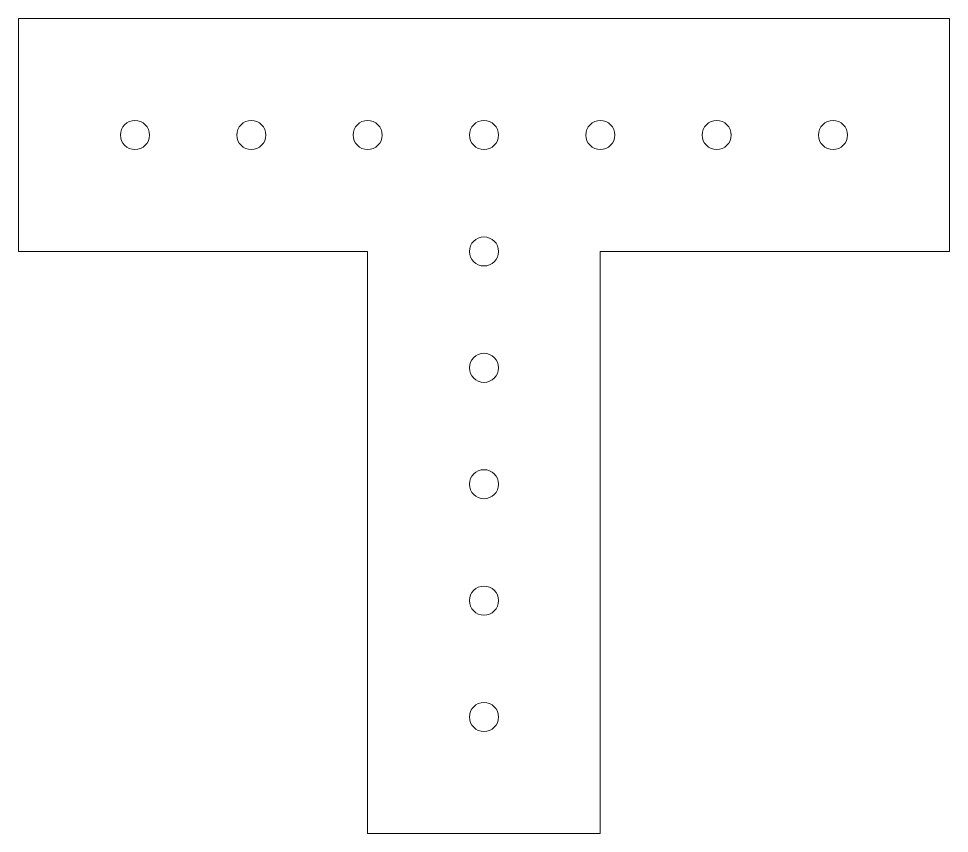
# Model space of a CAD drawing. Header units: inches. Extents: x 41 to 201, y 74 to 214.
import ezdxf

# ---------------------------------------------------------------- set-up
doc = ezdxf.new("R2010")
doc.units = ezdxf.units.IN
doc.header["$MEASUREMENT"] = 0
doc.layers.add('Layer 1', color=7, linetype='Continuous')

# ---------------------------------------------------------------- blocks, each defined once
blk = doc.blocks.new('block 2')
at = {"layer": 'Layer 1', "color": 179, "lineweight": 9, "true_color": 0x1d1d1b}
blk.add_lwpolyline([(100.62, 174.02), (100.62, 74.02), (140.62, 74.02), (140.62, 174.02), (200.62, 174.02), (200.62, 214.02), (40.62, 214.02), (40.62, 174.02), (100.62, 174.02)], dxfattribs=at)
for points in [[(63.12, 194.02), (63.12, 192.64), (62, 191.52), (60.62, 191.52), (59.24, 191.52), (58.12, 192.64), (58.12, 194.02), (58.12, 195.4), (59.24, 196.52), (60.62, 196.52), (62, 196.52), (63.12, 195.4), (63.12, 194.02)], [(83.12, 194.02), (83.12, 192.64), (82, 191.52), (80.62, 191.52), (79.24, 191.52), (78.12, 192.64), (78.12, 194.02), (78.12, 195.4), (79.24, 196.52), (80.62, 196.52), (82, 196.52), (83.12, 195.4), (83.12, 194.02)], [(103.12, 194.02), (103.12, 192.64), (102, 191.52), (100.62, 191.52), (99.24, 191.52), (98.12, 192.64), (98.12, 194.02), (98.12, 195.4), (99.24, 196.52), (100.62, 196.52), (102, 196.52), (103.12, 195.4), (103.12, 194.02)], [(123.12, 194.02), (123.12, 192.64), (122, 191.52), (120.62, 191.52), (119.24, 191.52), (118.12, 192.64), (118.12, 194.02), (118.12, 195.4), (119.24, 196.52), (120.62, 196.52), (122, 196.52), (123.12, 195.4), (123.12, 194.02)], [(143.12, 194.02), (143.12, 192.64), (142, 191.52), (140.62, 191.52), (139.24, 191.52), (138.12, 192.64), (138.12, 194.02), (138.12, 195.4), (139.24, 196.52), (140.62, 196.52), (142, 196.52), (143.12, 195.4), (143.12, 194.02)], [(163.12, 194.02), (163.12, 192.64), (162, 191.52), (160.62, 191.52), (159.24, 191.52), (158.12, 192.64), (158.12, 194.02), (158.12, 195.4), (159.24, 196.52), (160.62, 196.52), (162, 196.52), (163.12, 195.4), (163.12, 194.02)], [(183.12, 194.02), (183.12, 192.64), (182, 191.52), (180.62, 191.52), (179.24, 191.52), (178.12, 192.64), (178.12, 194.02), (178.12, 195.4), (179.24, 196.52), (180.62, 196.52), (182, 196.52), (183.12, 195.4), (183.12, 194.02)], [(123.12, 174.02), (123.12, 172.64), (122, 171.52), (120.62, 171.52), (119.24, 171.52), (118.12, 172.64), (118.12, 174.02), (118.12, 175.41), (119.24, 176.52), (120.62, 176.52), (122, 176.52), (123.12, 175.41), (123.12, 174.02)], [(123.12, 154.02), (123.12, 152.64), (122, 151.52), (120.62, 151.52), (119.24, 151.52), (118.12, 152.64), (118.12, 154.02), (118.12, 155.41), (119.24, 156.52), (120.62, 156.52), (122, 156.52), (123.12, 155.41), (123.12, 154.02)], [(123.12, 134.02), (123.12, 132.64), (122, 131.52), (120.62, 131.52), (119.24, 131.52), (118.12, 132.64), (118.12, 134.02), (118.12, 135.41), (119.24, 136.52), (120.62, 136.52), (122, 136.52), (123.12, 135.41), (123.12, 134.02)], [(123.12, 114.02), (123.12, 112.64), (122, 111.52), (120.62, 111.52), (119.24, 111.52), (118.12, 112.64), (118.12, 114.02), (118.12, 115.4), (119.24, 116.52), (120.62, 116.52), (122, 116.52), (123.12, 115.4), (123.12, 114.02)], [(123.12, 94.02), (123.12, 92.64), (122, 91.52), (120.62, 91.52), (119.24, 91.52), (118.12, 92.64), (118.12, 94.02), (118.12, 95.41), (119.24, 96.52), (120.62, 96.52), (122, 96.52), (123.12, 95.41), (123.12, 94.02)]]:
    blk.add_open_spline(points, degree=3, knots=[0, 0, 0, 0, 1, 1, 1, 2, 2, 2, 3, 3, 3, 4, 4, 4, 4], dxfattribs=at)

msp = doc.modelspace()

# ---------------------------------------------------------------- block references
at = {"layer": 'Layer 1'}
msp.add_blockref('block 2', (0, 0), dxfattribs=at)

doc.saveas('drawing.dxf')
